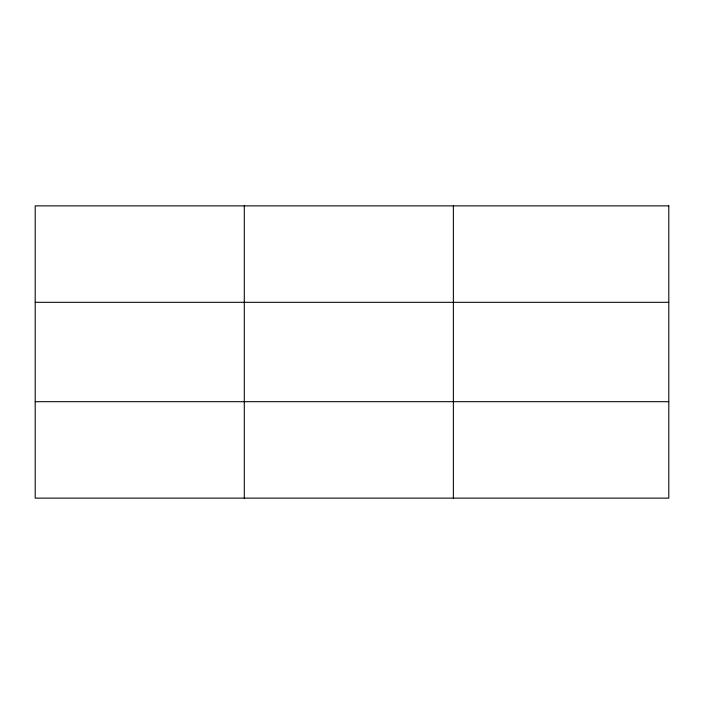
<?xml version="1.0" encoding="UTF-8"?>
<svg xmlns="http://www.w3.org/2000/svg" width="704" height="704" viewBox="0 0 704 704"><rect width="100%" height="100%" fill="white"/><g stroke="black" fill="none" stroke-linecap="round" stroke-linejoin="round"><path stroke-width="1.06" d="M244.288 498.133L244.288 205.867M453.376 498.133L453.376 205.867M35.2 302.315L668.8 302.315M35.2 401.685L668.8 401.685M668.8 205.867L668.8 498.133L35.2 498.133L35.2 205.867L668.8 205.867"/></g></svg>
